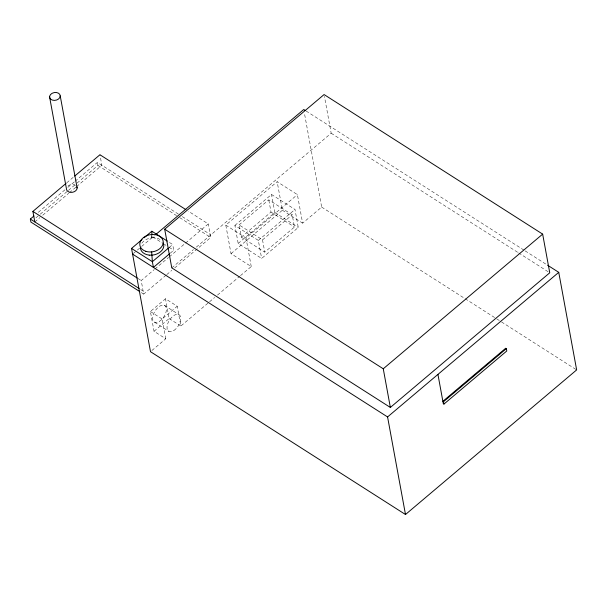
<?xml version="1.0" encoding="UTF-8"?>
<svg xmlns="http://www.w3.org/2000/svg" width="607" height="607" viewBox="0 0 607 607"><rect width="100%" height="100%" fill="white"/><g stroke="black" fill="none" stroke-linecap="round" stroke-linejoin="round"><path stroke-width="0.46" stroke-dasharray="3.04 2.28" d="M66.778 182.768L73.265 177.29M38.279 212.351L64.957 189.809M67.84 187.373L74.335 181.895M75.056 181.281L97.408 162.403L178.337 214.074M35.95 217.814L39.561 214.772M40.282 214.165L67.681 191.015M68.401 190.408L76.33 183.709M77.051 183.094L97.962 165.43L97.408 162.403M34.819 221.904L39.865 217.64M42.748 215.204L68.705 193.269M69.426 192.662L75.913 187.184M76.634 186.569L101.87 165.248L99.943 154.755M133.282 253.521L140.991 247.011M141.689 246.419L154.337 235.736M169.178 247.481L172.676 244.522L168.822 242.056M170.233 253.218L173.731 250.259L172.676 244.522M166.045 275.214L143.692 294.099L141.211 280.571L154.186 269.607M154.906 268.992L168.609 257.421M169.33 256.814L208.262 223.922L188.352 211.206M171.781 267.884L193.421 249.606M196.304 247.163L331.179 133.221L324.419 96.399M166.766 274.607L171.811 270.343M174.695 267.907L210.75 237.451L208.262 223.922M240.478 275.661L251.252 266.564L231.024 253.643L225.789 225.114L277.164 181.705L297.4 194.627L302.635 223.156L321.657 207.086L304.426 113.228M234.886 225.432L271.519 194.475L294.979 209.453L298.287 227.481L261.647 258.438L238.194 243.46L234.886 225.432L258.339 240.41L261.647 258.438M239.067 224.901L268.757 199.817L292.217 214.795L294.463 227.048L264.773 252.133L241.313 237.155L239.067 224.901L262.528 239.879L264.773 252.133M151.879 350.52L165.764 338.789L154.041 331.301L150.407 311.512L165.506 298.758L177.221 306.247L180.856 326.035L208.876 302.369M241.313 237.155L271.01 212.071L268.757 199.817M238.194 243.46L274.834 212.503L271.519 194.475M251.252 266.564L246.017 238.035L297.4 194.627M231.024 253.643L282.399 210.234L277.164 181.705M165.764 338.789L162.13 319.001L177.221 306.247M258.339 240.41L294.979 209.453M154.041 331.301L169.133 318.554L165.506 298.758M262.528 239.879L292.217 214.795M209.59 301.762L214.62 297.513M217.496 295.085L239.765 276.268M151.925 235.895L151.955 237.769L148.935 238.414A11.814 8.627 -10.4 0 0 141.052 244.575M306.14 111.043L524.372 250.388M525.169 250.903L546.748 264.682M331.179 133.221L517.847 252.413M518.644 252.922L548.956 272.277M321.657 207.086L495.911 318.356M496.716 318.872L500.714 321.422M501.511 321.93L576.65 369.913M282.399 210.234L302.635 223.156M274.834 212.503L298.287 227.481M271.01 212.071L294.463 227.048M225.789 225.114L246.017 238.035M182.312 216.623L210.197 234.423M97.962 165.43L176.591 215.644M179.771 217.67L210.75 237.451M152.896 236.958L163.7 243.855M164.474 244.348L166.015 245.334M169.103 247.307L173.731 250.259M138.024 278.537L141.211 280.571M140.748 289.547L143.138 291.072M164.406 305.344L178.777 314.517M141.31 292.582L143.692 294.099M169.133 318.554L180.856 326.035M150.407 311.512L162.13 319.001M154.656 322.287L169.019 331.46M151.363 234.552L151.955 237.769M151.962 237.83A11.814 8.627 -10.4 0 1 161.637 240.638M67.976 185.992A5.364 3.915 -10.4 0 1 75.511 185.287M159.527 321.308A9.803 5.273 -57.4 0 0 165.506 306.178A9.803 5.273 -57.4 0 0 153.563 313.956A9.803 5.273 -57.4 0 0 159.527 321.308M173.89 330.481A9.803 5.273 -57.4 0 0 179.869 315.352A9.803 5.273 -57.4 0 0 167.927 323.129A9.803 5.273 -57.4 0 0 173.89 330.481"/><path stroke-width="0.91" d="M547.552 265.191L558.744 272.338L576.65 369.913L405.491 514.516L150.49 351.688L131.544 248.438L142.038 239.53M144.14 237.747L151.841 231.214L167.274 241.07M34.819 221.904L32.892 211.403L66.057 183.382M74.707 176.068L99.943 154.755L185.962 209.681M139.724 291.565L30.904 222.079L30.35 219.051L33.954 216.001M155.779 234.514L303.743 109.51L305.344 110.535M164.687 229.218L324.085 94.555L542.658 234.127L549.752 272.793L390.354 407.449L171.781 267.884L164.687 229.218L383.26 368.79L390.354 407.449M168.48 248.073L152.365 261.685L153.419 267.421L169.528 253.809M383.26 368.79L542.658 234.127M405.491 514.516L387.577 416.941L558.744 272.338M443.512 401.72L506.344 348.646L505.707 348.236L442.875 401.318L443.512 401.72L443.945 404.08L506.777 350.998L506.344 348.646M149.223 255.175L152.258 255.13A11.814 8.627 -10.4 0 0 163.389 243.141M131.544 248.438L152.365 261.685L151.667 251.913M443.945 404.08L443.307 403.67L437.935 374.398M132.584 254.113L387.577 416.941M32.892 211.403L137.228 278.029M30.35 219.051L139.155 288.53M60.23 95.929A5.364 3.915 -10.4 0 1 52.308 100.087A5.364 3.915 -10.4 0 1 52.187 93.266A5.364 3.915 -10.4 0 1 60.23 95.929L77.119 187.927M49.584 96.923L66.466 188.921A5.364 3.915 -10.4 0 0 72.552 192.267A5.364 3.915 -10.4 0 0 76.914 186.926M151.841 231.214L151.909 234.962M149.216 255.115A11.814 8.627 -10.4 0 1 140.384 247.55M145.786 251.298A11.814 8.627 -10.4 0 0 163.237 242.132A11.814 8.627 -10.4 0 0 145.521 236.26A11.814 8.627 -10.4 0 0 145.786 251.298"/></g></svg>
